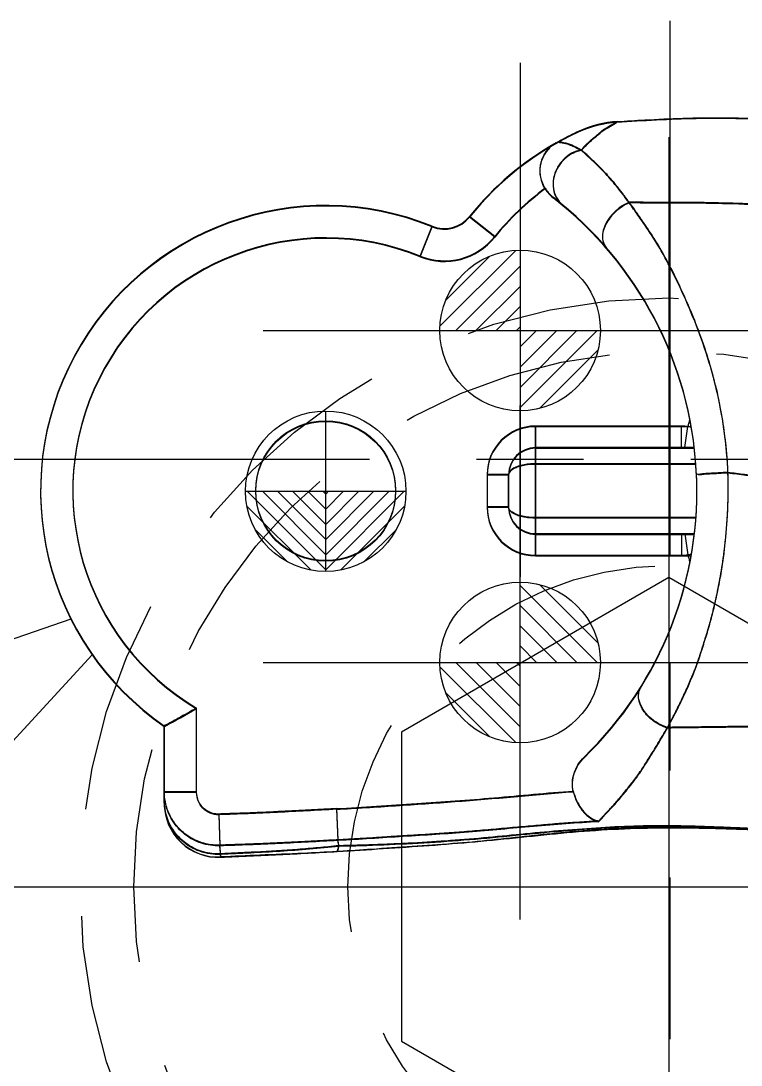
# Model space of a CAD drawing. Header units: millimetres. Extents: x 23075 to 24509, y -21593 to -20579.
# Drawn here: x 23833.09 to 23839.82, y -20799.55 to -20789.79 of the extents above; entities that cross this region are included whole.
import ezdxf

# ---------------------------------------------------------------- set-up
doc = ezdxf.new("R2010")
doc.units = ezdxf.units.MM
doc.header["$LTSCALE"] = 8
for name, pattern in [('CENTER', [2, 1.25, -0.25, 0.25, -0.25]), ('CENTER2', [1.125, 0.75, -0.125, 0.125, -0.125]), ('HIDDEN', [0.375, 0.25, -0.125])]:
    doc.linetypes.add(name, pattern=pattern)
for name, color, linetype in [('Cav-cor', 30, 'Continuous'), ('CL', 1, 'Continuous'), ('PIN', 5, 'Continuous'), ('PRODUCT', 1, 'Continuous'), ('SCREW', 52, 'HIDDEN')]:
    doc.layers.add(name, color=color, linetype=linetype)

# ---------------------------------------------------------------- blocks, each defined once
blk = doc.blocks.new('20100512.182342')
at = {"linetype": 'HIDDEN'}
blk.add_circle((0, 0), 5.5, dxfattribs=at)
at = {"layer": 'SCREW', "linetype": 'CENTER', "ltscale": 5}
for p, q in [((0, -7.0423), (0, 7.0423)), ((-7, 0), (7, 0))]:
    blk.add_line(p, q, dxfattribs=at)
at = {"layer": 'SCREW', "linetype": 'Continuous'}
blk.add_lwpolyline([(-1.4434, 2.5), (-2.8868, 0), (-1.4434, -2.5), (1.4434, -2.5), (2.8868, 0), (1.4434, 2.5)], close=True, dxfattribs=at)
at = {"layer": 'SCREW'}
for radius in [5, 3]:
    blk.add_circle((0, 0), radius, dxfattribs=at)

msp = doc.modelspace()

# ---------------------------------------------------------------- hatches: boundary and pattern name
at = {"layer": 'PIN', "linetype": 'CENTER2'}
h = msp.add_hatch(dxfattribs=at)
h.set_pattern_fill('ANSI31', color=211, scale=1.066667, angle=270, style=0)
h.set_pattern_definition([(225, (24020.52704, -21067.33043), (-0.094280904, 0.094280904), [])])
h.paths.add_polyline_path([(23837.7565, -20793.4351, 0.414214), (23838.5065, -20792.6851), (23837.7565, -20792.6851)])
h.paths.add_polyline_path([(23837.7565, -20791.9351, 0.414214), (23837.0065, -20792.6851), (23837.7565, -20792.6851)])
h = msp.add_hatch(dxfattribs=at)
h.set_pattern_fill('ANSI31', color=4, scale=0.8, angle=90, style=0)
h.set_pattern_definition([(135, (23973.0184, -20588.20259), (-0.07071068, -0.07071068), [])])
h.paths.add_polyline_path([(23835.9405, -20794.1866), (23835.1905, -20794.1866, 0.414214), (23835.9405, -20794.9366)])
h = msp.add_hatch(dxfattribs=at)
h.set_pattern_fill('ANSI31', color=4, scale=0.8, angle=90, style=0)
h.set_pattern_definition([(45, (23698.86258, -20588.20259), (0.07071068, -0.07071068), [])])
h.paths.add_polyline_path([(23835.9405, -20794.1866), (23836.6905, -20794.1866, -0.414214), (23835.9405, -20794.9366)])
h = msp.add_hatch(dxfattribs=at)
h.set_pattern_fill('ANSI31', color=211, scale=1.066667, angle=90, style=0)
h.set_pattern_definition([(135, (24020.52704, -20521.13976), (-0.094280904, -0.094280904), [])])
h.paths.add_polyline_path([(23837.7565, -20795.0351, -0.414214), (23838.5065, -20795.7851), (23837.7565, -20795.7851)])
h.paths.add_polyline_path([(23837.7565, -20796.5351, -0.414214), (23837.0065, -20795.7851), (23837.7565, -20795.7851)])

# ---------------------------------------------------------------- linework, layer by layer
at = {"layer": 'Cav-cor', "color": 241}
for p, q in [((23837.5191, -20791.8144), (23837.284, -20791.6256)), ((23836.8235, -20791.9961), (23836.9362, -20791.7165)), ((23837.9002, -20794.7896), (23837.9002, -20793.5836)), ((23839.3549, -20793.5836), (23837.9002, -20793.5836)), ((23837.9002, -20793.7846), (23839.3844, -20793.7846)), ((23839.3986, -20793.9353), (23837.9002, -20793.9353)), ((23837.448, -20794.0358), (23837.448, -20794.3373)), ((23837.649, -20794.0358), (23837.448, -20794.0358)), ((23837.649, -20794.0358), (23837.649, -20794.3373)), ((23837.649, -20794.3373), (23837.448, -20794.3373)), ((23839.3986, -20794.4378), (23837.9002, -20794.4378)), ((23837.9002, -20794.5886), (23839.3844, -20794.5886)), ((23837.9002, -20794.7896), (23839.3549, -20794.7896)), ((23833.5599, -20795.3805), (23831.0245, -20796.2517)), ((23833.7585, -20795.7137), (23831.9552, -20797.6749)), ((23834.7345, -20796.9984), (23834.7345, -20796.2172)), ((23834.433, -20796.3821), (23834.433, -20797.1022)), ((23834.7345, -20796.9984), (23834.433, -20796.9984)), ((23834.9421, -20797.2072), (23834.9521, -20797.4977)), ((23836.0398, -20797.1568), (23836.0552, -20797.4484)), ((23834.9604, -20797.6049), (23834.9586, -20797.5785))]:
    msp.add_line(p, q, dxfattribs=at)
msp.add_circle((23835.9405, -20794.1866), 0.6532, dxfattribs=at)
for centre, radius, start, end in [((23839.478, -20793.3876), 2.814, 114.7443, 141.23297), ((23839.478, -20793.3876), 2.5125, 126.30512, 141.23297), ((23835.9405, -20794.1866), 3.4672, 314.12801, 52.22206), ((23835.9405, -20794.1866), 2.6633, 68.04599, 235.52562), ((23837.0489, -20791.4368), 0.3015, 248.04599, 321.23297), ((23835.9405, -20794.1866), 2.3617, 68.04599, 239.29359), ((23837.0489, -20791.4368), 0.603, 248.04599, 321.23297), ((23837.9002, -20794.0358), 0.4522, 90, 180), ((23837.9002, -20794.0358), 0.2512, 90, 180), ((23837.9002, -20794.3373), 0.4522, 180, 270), ((23837.9002, -20794.3373), 0.2512, 180, 270), ((23829.6045, -20787.196), 10.3779, 297.72784, 299.62521), ((23834.9358, -20797.1027), 0.5028, 179.94089, 272.80124), ((23834.9314, -20796.998), 0.4985, 189.64932, 191.91958)]:
    msp.add_arc(centre, radius, start, end, dxfattribs=at)
for points, knots in [([(23840.1403, -20790.7261), (23840.0174, -20790.7151), (23839.7707, -20790.7032), (23839.2769, -20790.7047), (23838.9072, -20790.7261), (23838.6608, -20790.7412)], [0, 0, 0, 0, 0.249998, 0.500005, 1, 1, 1, 1]), ([(23838.3984, -20790.9308), (23838.4138, -20790.9162), (23838.4448, -20790.8897), (23838.4895, -20790.8536), (23838.5283, -20790.8194), (23838.5756, -20790.7879), (23838.6205, -20790.7641), (23838.6511, -20790.7463), (23838.6608, -20790.7412)], [0, 0, 0, 0, 0.196195, 0.376002, 0.530601, 0.672987, 0.898978, 1, 1, 1, 1]), ([(23837.9904, -20791.3629), (23837.97, -20791.329), (23837.943, -20791.2564), (23837.9419, -20791.1469), (23837.9735, -20791.0523), (23838.0121, -20791.0019), (23838.034, -20790.9814)], [0, 0, 0, 0, 0.287682, 0.54812, 0.781703, 1, 1, 1, 1]), ([(23838.1207, -20790.9304), (23838.1239, -20790.9301), (23838.1391, -20790.9294), (23838.1542, -20790.9313), (23838.1658, -20790.9337)], [0, 0, 0, 0, 0.216388, 1, 1, 1, 1]), ([(23838.1658, -20790.9337), (23838.1712, -20790.9348), (23838.1961, -20790.9409), (23838.2201, -20790.9502), (23838.2387, -20790.9582)], [0, 0, 0, 0, 0.212413, 1, 1, 1, 1]), ([(23838.3284, -20791.0029), (23838.3207, -20791.0044), (23838.2894, -20791.0117), (23838.2593, -20791.0241), (23838.238, -20791.0357)], [0, 0, 0, 0, 0.246198, 1, 1, 1, 1]), ([(23838.2387, -20790.9582), (23838.2455, -20790.9611), (23838.276, -20790.9749), (23838.3057, -20790.9904), (23838.3285, -20791.003)], [0, 0, 0, 0, 0.219979, 1, 1, 1, 1]), ([(23838.3285, -20791.003), (23838.3345, -20790.9966), (23838.3573, -20790.9721), (23838.3804, -20790.9478), (23838.3984, -20790.9308)], [0, 0, 0, 0, 0.261851, 1, 1, 1, 1]), ([(23838.776, -20791.4936), (23838.7558, -20791.4665), (23838.7161, -20791.4143), (23838.6578, -20791.3389), (23838.6003, -20791.2698), (23838.5254, -20791.1892), (23838.4361, -20791.0995), (23838.363, -20791.0339), (23838.3285, -20791.003)], [0, 0, 0, 0, 0.15209, 0.295539, 0.429965, 0.557224, 0.791366, 1, 1, 1, 1]), ([(23838.1594, -20791.0958), (23838.1141, -20791.1425), (23838.0654, -20791.2346), (23838.063, -20791.363), (23838.0828, -20791.4231), (23838.0974, -20791.4496)], [0, 0, 0, 0, 0.513372, 0.761663, 1, 1, 1, 1]), ([(23838.776, -20791.4936), (23838.7295, -20791.5124), (23838.644, -20791.5681), (23838.566, -20791.6659), (23838.5316, -20791.7527), (23838.5227, -20791.8144), (23838.5313, -20791.8709), (23838.5494, -20791.9028), (23838.5606, -20791.9157)], [0, 0, 0, 0, 0.280928, 0.558872, 0.685693, 0.800424, 0.903842, 1, 1, 1, 1]), ([(23840.4158, -20791.5353), (23840.2791, -20791.5287), (23840.006, -20791.5121), (23839.5959, -20791.4969), (23839.1858, -20791.4939), (23838.9126, -20791.4941), (23838.776, -20791.4936)], [0, 0, 0, 0, 0.250197, 0.500376, 0.750282, 1, 1, 1, 1]), ([(23839.6981, -20794.0166), (23839.6935, -20793.8932), (23839.6708, -20793.6478), (23839.6081, -20793.2856), (23839.5123, -20792.9355), (23839.3922, -20792.6009), (23839.2768, -20792.3354), (23839.1793, -20792.1336), (23839.1047, -20791.991), (23839.0257, -20791.8561), (23838.9421, -20791.7294), (23838.8589, -20791.609), (23838.8038, -20791.5309), (23838.776, -20791.4936)], [0, 0, 0, 0, 0.13594, 0.270839, 0.404199, 0.535001, 0.661818, 0.722765, 0.781724, 0.83891, 0.89476, 0.948756, 1, 1, 1, 1]), ([(23837.9002, -20793.9353), (23837.867, -20793.9354), (23837.8189, -20793.9389), (23837.7581, -20793.9523), (23837.7022, -20793.9705), (23837.6491, -20794.0028), (23837.649, -20794.0358)], [0, 0, 0, 0, 0.351478, 0.51015, 0.650726, 1, 1, 1, 1]), ([(23839.132, -20796.3977), (23839.1525, -20796.3608), (23839.1936, -20796.2857), (23839.2519, -20796.1693), (23839.3088, -20796.0483), (23839.3639, -20795.9225), (23839.4154, -20795.79), (23839.46, -20795.6493), (23839.5069, -20795.5037), (23839.5499, -20795.3524), (23839.5864, -20795.1959), (23839.6196, -20795.0354), (23839.6483, -20794.8711), (23839.6768, -20794.6466), (23839.7008, -20794.3614), (23839.7007, -20794.1317), (23839.6981, -20794.0166)], [0, 0, 0, 0, 0.051128, 0.103686, 0.157637, 0.213009, 0.270058, 0.329644, 0.391766, 0.455285, 0.520162, 0.586354, 0.653741, 0.722093, 0.8605, 1, 1, 1, 1]), ([(23839.6981, -20794.0166), (23839.6403, -20794.0191), (23839.561, -20794.0231), (23839.4679, -20794.0297), (23839.4325, -20794.0328), (23839.4187, -20794.0346)], [0, 0, 0, 0, 0.619474, 0.851297, 1, 1, 1, 1]), ([(23840.3705, -20794.0768), (23840.258, -20794.072), (23840.0331, -20794.0601), (23839.8095, -20794.0324), (23839.6981, -20794.0166)], [0, 0, 0, 0, 0.500078, 1, 1, 1, 1]), ([(23837.9002, -20794.4378), (23837.867, -20794.4378), (23837.8189, -20794.4343), (23837.7581, -20794.4209), (23837.7022, -20794.4028), (23837.6491, -20794.3704), (23837.649, -20794.3373)], [0, 0, 0, 0, 0.35146, 0.510132, 0.650673, 1, 1, 1, 1]), ([(23839.132, -20796.3977), (23839.086, -20796.3836), (23838.9999, -20796.3395), (23838.9165, -20796.2551), (23838.8757, -20796.177), (23838.8612, -20796.1196), (23838.8631, -20796.0647), (23838.876, -20796.0318), (23838.8849, -20796.0175)], [0, 0, 0, 0, 0.282626, 0.557004, 0.682283, 0.796716, 0.901406, 1, 1, 1, 1]), ([(23838.4894, -20797.2728), (23838.5097, -20797.2521), (23838.5537, -20797.2038), (23838.6271, -20797.1277), (23838.7063, -20797.0349), (23838.7905, -20796.9317), (23838.8769, -20796.8168), (23838.9586, -20796.6868), (23839.0464, -20796.5476), (23839.103, -20796.4489), (23839.132, -20796.3977)], [0, 0, 0, 0, 0.079788, 0.179728, 0.291291, 0.415353, 0.546764, 0.686676, 0.837983, 1, 1, 1, 1]), ([(23840.3, -20796.3848), (23840.2027, -20796.3864), (23840.0081, -20796.3876), (23839.6187, -20796.3915), (23839.3267, -20796.396), (23839.132, -20796.3977)], [0, 0, 0, 0, 0.249904, 0.499868, 1, 1, 1, 1]), ([(23838.2536, -20796.9923), (23838.2404, -20796.9366), (23838.2481, -20796.8154), (23838.3134, -20796.7153), (23838.3546, -20796.6754)], [0, 0, 0, 0, 0.499247, 1, 1, 1, 1]), ([(23834.9421, -20797.2072), (23834.915, -20797.2081), (23834.8595, -20797.1982), (23834.7902, -20797.1509), (23834.7449, -20797.0806), (23834.7345, -20797.0256), (23834.7345, -20796.9984)], [0, 0, 0, 0, 0.249879, 0.499814, 0.749852, 1, 1, 1, 1]), ([(23836.0398, -20797.1568), (23836.2245, -20797.147), (23836.5938, -20797.1239), (23837.0552, -20797.0921), (23837.4241, -20797.0636), (23837.7927, -20797.0307), (23838.069, -20797.005), (23838.2536, -20796.9923)], [0, 0, 0, 0, 0.249998, 0.500002, 0.625001, 0.750005, 1, 1, 1, 1]), ([(23838.2536, -20796.9923), (23838.2624, -20797.0295), (23838.288, -20797.0985), (23838.3578, -20797.2048), (23838.4361, -20797.2612), (23838.4894, -20797.2727)], [0, 0, 0, 0, 0.300586, 0.571065, 1, 1, 1, 1]), ([(23834.9586, -20797.5785), (23834.893, -20797.5814), (23834.7595, -20797.5615), (23834.5871, -20797.458), (23834.4676, -20797.297), (23834.436, -20797.1666), (23834.4334, -20797.1017)], [0, 0, 0, 0, 0.251331, 0.501874, 0.751292, 1, 1, 1, 1]), ([(23834.9521, -20797.4977), (23834.8938, -20797.4996), (23834.7756, -20797.4829), (23834.6186, -20797.399), (23834.4999, -20797.2673), (23834.4556, -20797.1574), (23834.4437, -20797.1009)], [0, 0, 0, 0, 0.251246, 0.501851, 0.751455, 1, 1, 1, 1]), ([(23836.0398, -20797.1568), (23835.9483, -20797.1617), (23835.7654, -20797.1712), (23835.4911, -20797.1856), (23835.2167, -20797.1984), (23835.0336, -20797.204), (23834.9421, -20797.2072)], [0, 0, 0, 0, 0.25, 0.500001, 0.75, 1, 1, 1, 1]), ([(23836.0489, -20797.5507), (23836.1921, -20797.5423), (23836.4785, -20797.5238), (23836.908, -20797.4951), (23837.3371, -20797.4606), (23837.7654, -20797.4176), (23838.1935, -20797.3725), (23838.6228, -20797.3404), (23839.0532, -20797.3265), (23839.3402, -20797.3294), (23839.4836, -20797.3326)], [0, 0, 0, 0, 0.124999, 0.249999, 0.374997, 0.499997, 0.624996, 0.749999, 0.875002, 1, 1, 1, 1]), ([(23838.4894, -20797.2728), (23838.3879, -20797.2786), (23838.1849, -20797.291), (23837.7795, -20797.3249), (23837.3746, -20797.3638), (23836.9688, -20797.3931), (23836.5627, -20797.417), (23836.2583, -20797.4374), (23836.0552, -20797.4484)], [0, 0, 0, 0, 0.124997, 0.249998, 0.499996, 0.624998, 0.75, 1, 1, 1, 1]), ([(23839.4842, -20797.3245), (23839.3409, -20797.3193), (23839.0542, -20797.3124), (23838.6241, -20797.3263), (23838.1951, -20797.3567), (23837.8381, -20797.3891), (23837.5529, -20797.4182), (23837.2674, -20797.4445), (23836.9109, -20797.4711), (23836.4854, -20797.4918), (23836.2029, -20797.5013), (23836.0628, -20797.5029)], [0, 0, 0, 0, 0.125452, 0.2509, 0.376346, 0.5018, 0.56453, 0.62724, 0.752657, 0.877365, 1, 1, 1, 1]), ([(23836.0552, -20797.4484), (23835.9633, -20797.4532), (23835.7795, -20797.4626), (23835.5038, -20797.4768), (23835.228, -20797.4893), (23835.0441, -20797.4947), (23834.9521, -20797.4977)], [0, 0, 0, 0, 0.250002, 0.500002, 0.750001, 1, 1, 1, 1]), ([(23834.9586, -20797.5785), (23834.9579, -20797.5668), (23834.9547, -20797.54), (23834.9528, -20797.513), (23834.9521, -20797.4977)], [0, 0, 0, 0, 0.431113, 1, 1, 1, 1]), ([(23836.0628, -20797.5029), (23835.881, -20797.5228), (23835.5131, -20797.5528), (23835.1445, -20797.5697), (23834.9586, -20797.5785)], [0, 0, 0, 0, 0.495487, 1, 1, 1, 1]), ([(23836.0489, -20797.5507), (23836.0522, -20797.5449), (23836.0584, -20797.5294), (23836.0625, -20797.5129), (23836.0628, -20797.5029)], [0, 0, 0, 0, 0.400126, 1, 1, 1, 1]), ([(23836.0628, -20797.5029), (23836.0629, -20797.4944), (23836.0599, -20797.4762), (23836.0566, -20797.4582), (23836.0552, -20797.4484)], [0, 0, 0, 0, 0.460759, 1, 1, 1, 1]), ([(23834.9604, -20797.6049), (23835.1418, -20797.5958), (23835.5048, -20797.5802), (23835.8676, -20797.5613), (23836.0489, -20797.5507)], [0, 0, 0, 0, 0.500001, 1, 1, 1, 1])]:
    msp.add_open_spline(points, degree=3, knots=knots, dxfattribs=at)
for points in [[(23838.6608, -20790.7412), (23838.5371, -20790.7488), (23838.4128, -20790.7801), (23838.3002, -20790.832)], [(23838.238, -20791.0357), (23838.2091, -20791.0516), (23838.1824, -20791.0721), (23838.1594, -20791.0958)], [(23837.9904, -20791.3629), (23838.0096, -20791.3947), (23838.0352, -20791.4234), (23838.0645, -20791.4461)], [(23839.4836, -20797.3326), (23839.7457, -20797.3386), (23840.0076, -20797.3483), (23840.2695, -20797.3595)]]:
    msp.add_open_spline(points, degree=3, dxfattribs=at)
at = {"layer": 'CL', "color": 6, "linetype": 'CENTER', "ltscale": 0.5}
for p, q in [((23839.1565, -20789.7929), (23839.1565, -20799.305)), ((23831.3499, -20793.8851), (23846.9631, -20793.8851))]:
    msp.add_line(p, q, dxfattribs=at)
at = {"layer": 'PIN', "color": 211, "linetype": 'CENTER2'}
for p, q in [((23837.7565, -20790.1851), (23837.7565, -20794.9851)), ((23835.3565, -20792.6851), (23840.1565, -20792.6851)), ((23837.7565, -20798.1851), (23837.7565, -20793.3851)), ((23835.3565, -20795.7851), (23840.1565, -20795.7851))]:
    msp.add_line(p, q, dxfattribs=at)
at = {"layer": 'PIN', "color": 4, "linetype": 'CENTER2'}
for p, q in [((23835.9405, -20794.9366), (23835.9405, -20793.4366)), ((23835.9405, -20794.9366), (23835.9405, -20793.4366)), ((23835.1905, -20794.1866), (23836.6905, -20794.1866))]:
    msp.add_line(p, q, dxfattribs=at)
at = {"layer": 'PIN', "color": 211}
for centre in [(23837.7565, -20792.6851), (23837.7565, -20795.7851)]:
    msp.add_circle(centre, 0.75, dxfattribs=at)
at = {"layer": 'PIN', "color": 4}
msp.add_circle((23835.9405, -20794.1866), 0.75, dxfattribs=at)
at = {"layer": 'PRODUCT'}
for p, q in [((23838.2964, -20790.8274), (23838.2931, -20790.8289)), ((23838.092, -20790.9324), (23838.1298, -20790.9114)), ((23838.1297, -20790.9114), (23838.13, -20790.9112)), ((23837.5191, -20791.8081), (23837.284, -20791.6193)), ((23836.8235, -20791.9898), (23836.9362, -20791.7102)), ((23837.9002, -20793.5773), (23837.9002, -20794.7833)), ((23839.2644, -20793.5773), (23837.9002, -20793.5773)), ((23839.2644, -20793.7783), (23839.2644, -20793.5773)), ((23839.2945, -20793.7783), (23839.3238, -20793.5817)), ((23839.3844, -20793.7783), (23837.9002, -20793.7783)), ((23839.3986, -20793.929), (23837.9002, -20793.929)), ((23837.448, -20794.0295), (23837.448, -20794.331)), ((23837.649, -20794.0295), (23837.448, -20794.0295)), ((23837.649, -20794.331), (23837.649, -20794.0295)), ((23837.649, -20794.331), (23837.448, -20794.331)), ((23839.3986, -20794.4315), (23837.9002, -20794.4315)), ((23839.3844, -20794.5823), (23837.9002, -20794.5823)), ((23839.2644, -20794.5823), (23839.2644, -20794.7833)), ((23839.2945, -20794.5823), (23839.3238, -20794.7789)), ((23837.9002, -20794.7833), (23839.2644, -20794.7833)), ((23834.7345, -20796.992), (23834.7345, -20796.2109)), ((23834.433, -20797.1001), (23834.433, -20796.3758)), ((23834.7345, -20796.992), (23834.433, -20796.992)), ((23836.0398, -20797.1505), (23836.0552, -20797.442)), ((23834.9421, -20797.2008), (23834.9521, -20797.4913)), ((23836.0413, -20797.5517), (23836.0414, -20797.5517))]:
    msp.add_line(p, q, dxfattribs=at)
msp.add_circle((23835.9405, -20794.1803), 0.6532, dxfattribs=at)
for centre, radius, start, end in [((23838.7253, -20791.7364), 1.005, 93.46731, 114.543), ((23839.478, -20793.3813), 2.814, 114.59178, 118.62313), ((23839.478, -20793.3813), 2.814, 119.48943, 141.23297), ((23838.2405, -20791.1947), 0.3015, 119.51316, 133.23151), ((23839.478, -20793.3813), 2.5125, 126.30512, 141.23297), ((23835.9405, -20794.1803), 3.4672, 314.13364, 52.22197), ((23835.9405, -20794.1803), 2.6633, 68.04599, 235.52562), ((23837.0489, -20791.4305), 0.3015, 248.04599, 321.23297), ((23835.9405, -20794.1803), 2.3617, 68.04599, 239.29359), ((23837.0489, -20791.4305), 0.603, 248.04599, 321.23297), ((23841.9705, -20794.1803), 2.7135, 165.77845, 167.25593), ((23837.9002, -20794.0295), 0.4522, 90, 180), ((23839.2644, -20793.9793), 0.402, 81.50401, 90), ((23837.9002, -20794.0295), 0.2512, 90, 180), ((23837.9002, -20794.331), 0.4522, 180, 270), ((23837.9002, -20794.331), 0.2512, 180, 270), ((23839.2644, -20794.3813), 0.402, 270, 278.49607), ((23841.9705, -20794.1803), 2.7135, 192.74407, 194.19929), ((23834.9355, -20797.1001), 0.5025, 180, 272.81003)]:
    msp.add_arc(centre, radius, start, end, dxfattribs=at)
for points, start_tangent, end_tangent in [([(23838.6645, -20790.7332), (23838.9204, -20790.7181), (23839.2757, -20790.7018), (23839.6499, -20790.6972), (23840.0411, -20790.7102), (23840.1388, -20790.7181)], (0.998179, 0.060316), (0.99587, -0.090796)), ([(23838.3285, -20790.9967), (23838.3654, -20790.9574), (23838.4039, -20790.9193), (23838.4424, -20790.8858), (23838.4775, -20790.8568), (23838.5062, -20790.8326), (23838.5303, -20790.8129), (23838.5524, -20790.7972), (23838.5728, -20790.7844), (23838.5921, -20790.7732), (23838.6102, -20790.7631), (23838.6261, -20790.7542), (23838.639, -20790.747), (23838.6488, -20790.7415), (23838.6562, -20790.7374), (23838.6615, -20790.7346), (23838.6643, -20790.7333), (23838.6644, -20790.7333)], (0.683475, 0.729974), (0.570599, -0.821229)), ([(23838.1273, -20790.9128), (23838.1597, -20790.8953)], (0.878334, 0.478048), (0.879527, 0.475848)), ([(23838.1929, -20790.8778), (23838.197, -20790.8758)], (0.893591, 0.448883), (0.895133, 0.445799)), ([(23838.197, -20790.8758), (23838.2285, -20790.8604)], (0.895133, 0.445799), (0.900181, 0.435516)), ([(23838.2285, -20790.8604), (23838.2388, -20790.8554)], (0.900181, 0.435516), (0.900821, 0.434191)), ([(23838.2557, -20790.8467), (23838.2865, -20790.832), (23838.2931, -20790.8289)], (-0.913262, -0.407373), (0.9064, 0.42242)), ([(23838.2931, -20790.8289), (23838.2949, -20790.8281)], (0.9064, 0.42242), (0.906837, 0.42148)), ([(23838.2949, -20790.8281), (23838.2964, -20790.8274)], (0.906837, 0.42148), (0.907255, 0.420581)), ([(23837.9904, -20791.3565), (23837.9618, -20791.2953), (23837.9476, -20791.2377), (23837.944, -20791.1879), (23837.9469, -20791.1461), (23837.954, -20791.1106), (23837.9636, -20791.0805), (23837.9748, -20791.0549), (23837.9868, -20791.0332), (23837.9993, -20791.0144), (23838.0122, -20790.998), (23838.0249, -20790.9839), (23838.034, -20790.9751)], (-0.516702, 0.856165), (0.728586, 0.684955)), ([(23838.3284, -20790.9966), (23838.238, -20791.0294), (23838.1594, -20791.0895), (23838.1012, -20791.1703), (23838.0697, -20791.2629), (23838.0684, -20791.3574), (23838.0974, -20791.4433), (23838.1536, -20791.5112)], (-0.982406, -0.186757), (0.769817, -0.638265)), ([(23838.0928, -20790.9319), (23838.115, -20790.9248), (23838.1658, -20790.9274)], (0.882607, 0.470111), (0.978532, -0.206093)), ([(23838.1079, -20790.9234), (23838.1273, -20790.9128)], (0.875068, 0.484), (0.878334, 0.478048)), ([(23838.1658, -20790.9274), (23838.2387, -20790.9519), (23838.3285, -20790.9967)], (0.978532, -0.206093), (0.876296, -0.481774)), ([(23838.776, -20791.4873), (23838.7584, -20791.4638), (23838.739, -20791.4382), (23838.7177, -20791.4103), (23838.6944, -20791.3801), (23838.6689, -20791.3474), (23838.6412, -20791.3128), (23838.6109, -20791.2768), (23838.5774, -20791.2391), (23838.5399, -20791.199), (23838.4992, -20791.1572), (23838.4586, -20791.1168), (23838.4207, -20791.0804), (23838.3864, -20791.0486), (23838.3557, -20791.021), (23838.3285, -20790.9967)], (-0.598323, 0.801255), (-0.745495, 0.666512)), ([(23837.9904, -20791.3565), (23838.0116, -20791.3872), (23838.0365, -20791.4151), (23838.0645, -20791.4398)], (0.516702, -0.856165), (0.790391, -0.612603)), ([(23838.776, -20791.4873), (23838.689, -20791.5358), (23838.6134, -20791.6046), (23838.5579, -20791.6858), (23838.529, -20791.77), (23838.5299, -20791.8475), (23838.5606, -20791.9094)], (-0.926589, -0.376077), (0.654943, -0.755678)), ([(23839.6981, -20794.0103), (23839.6834, -20793.7955), (23839.6541, -20793.5579), (23839.6067, -20793.3), (23839.5349, -20793.0195), (23839.4446, -20792.7432), (23839.3505, -20792.5025), (23839.2588, -20792.2941), (23839.1722, -20792.1152), (23839.0921, -20791.9647), (23839.0178, -20791.8396), (23838.9483, -20791.7333), (23838.8847, -20791.6403), (23838.8275, -20791.5584), (23838.776, -20791.4873)], (-0.037325, 0.999303), (-0.59795, 0.801533)), ([(23840.4158, -20791.529), (23840.2366, -20791.5196), (23840.0575, -20791.51), (23839.8783, -20791.5016), (23839.6991, -20791.4952), (23839.3407, -20791.489), (23838.9825, -20791.4877), (23838.776, -20791.4873)], (-0.99881, 0.048763), (-0.999992, 0.004048)), ([(23839.356, -20793.5895), (23839.3238, -20793.5817)], (-0.91983, 0.392318), (-0.997464, 0.071167)), ([(23837.9002, -20793.929), (23837.8385, -20793.9321), (23837.7792, -20793.9414), (23837.7267, -20793.9569), (23837.6852, -20793.9776), (23837.6583, -20794.0024), (23837.649, -20794.0295)], (-1, -0.000777), (-0.003378, -0.999994)), ([(23839.132, -20796.3913), (23839.1565, -20796.347), (23839.1834, -20796.2971), (23839.2119, -20796.2423), (23839.2414, -20796.1832), (23839.2715, -20796.1207), (23839.3015, -20796.0566), (23839.3299, -20795.9931), (23839.3559, -20795.9327), (23839.3788, -20795.8769), (23839.3986, -20795.8255), (23839.4158, -20795.778), (23839.4311, -20795.733), (23839.4458, -20795.6876), (23839.461, -20795.6403), (23839.4769, -20795.5903), (23839.4937, -20795.537), (23839.5111, -20795.4803), (23839.5288, -20795.4193), (23839.5467, -20795.3534), (23839.5644, -20795.2826), (23839.582, -20795.2063), (23839.6001, -20795.1224), (23839.6186, -20795.0298), (23839.637, -20794.9277), (23839.6541, -20794.8152), (23839.6697, -20794.6894), (23839.6838, -20794.5462), (23839.6946, -20794.3859), (23839.6995, -20794.2093), (23839.6981, -20794.0103)], (0.486539, 0.873659), (-0.022159, 0.999754)), ([(23839.6981, -20794.0103), (23839.6068, -20794.0147), (23839.5249, -20794.0194), (23839.4602, -20794.0241), (23839.4187, -20794.0283), (23839.4045, -20794.0315)], (-0.999049, -0.043604), (0.042648, -0.99909)), ([(23840.3705, -20794.0705), (23840.1899, -20794.0614), (23840.0096, -20794.0477), (23839.8536, -20794.0309), (23839.6981, -20794.0103)], (-0.999099, 0.042434), (-0.990057, 0.14067)), ([(23837.9002, -20794.4315), (23837.8383, -20794.4284), (23837.7789, -20794.419), (23837.7265, -20794.4036), (23837.6851, -20794.383), (23837.6583, -20794.3582), (23837.649, -20794.331)], (-1, -0.000066), (-0.003436, 0.999994)), ([(23839.3238, -20794.7789), (23839.3569, -20794.7706)], (0.997169, 0.075196), (0.915786, 0.401667)), ([(23839.132, -20796.3913), (23839.044, -20796.3528), (23838.9661, -20796.2954), (23838.9064, -20796.225), (23838.871, -20796.149), (23838.8635, -20796.0752), (23838.8849, -20796.0112)], (-0.956265, 0.292503), (0.528062, 0.849206)), ([(23834.7345, -20796.2109), (23834.6482, -20796.2594), (23834.5664, -20796.3044), (23834.4975, -20796.3416), (23834.4503, -20796.3667), (23834.433, -20796.3758)], (-0.869091, -0.494652), (-0.884883, -0.465812)), ([(23838.4894, -20797.2665), (23838.5083, -20797.2468), (23838.5275, -20797.2263), (23838.5487, -20797.2036), (23838.5733, -20797.1774), (23838.6017, -20797.1474), (23838.6336, -20797.1123), (23838.6699, -20797.0709), (23838.7101, -20797.0233), (23838.7516, -20796.9725), (23838.7914, -20796.9228), (23838.828, -20796.875), (23838.8619, -20796.8284), (23838.8942, -20796.7811), (23838.927, -20796.7304), (23838.9622, -20796.6748), (23839.0011, -20796.6131), (23839.0436, -20796.5436), (23839.0882, -20796.4676), (23839.132, -20796.3913)], (0.700952, 0.713208), (0.492003, 0.870593)), ([(23840.3, -20796.3785), (23840.1211, -20796.3806), (23839.9422, -20796.382), (23839.7632, -20796.3838), (23839.5842, -20796.3861), (23839.4052, -20796.3885), (23839.2261, -20796.3905), (23839.132, -20796.3913)], (-0.999858, -0.016857), (-0.999969, -0.007823)), ([(23838.2536, -20796.986), (23838.2458, -20796.9063), (23838.2599, -20796.8228), (23838.2965, -20796.7415), (23838.3546, -20796.6691)], (-0.230027, 0.973184), (0.71772, 0.696331)), ([(23834.9521, -20797.4914), (23834.8192, -20797.4781), (23834.6945, -20797.4304), (23834.5865, -20797.3514), (23834.5033, -20797.2468), (23834.4509, -20797.1241), (23834.433, -20796.992)], (-0.999459, -0.032897), (0.00005, 1)), ([(23834.9421, -20797.2008), (23834.8892, -20797.1953), (23834.8392, -20797.1755), (23834.7959, -20797.1425), (23834.7626, -20797.0987), (23834.7416, -20797.0473), (23834.7345, -20796.992)], (-0.999413, -0.034262), (0.000168, 1)), ([(23836.0398, -20797.1505), (23836.7903, -20797.1037), (23837.5106, -20797.0494), (23838.2536, -20796.986)], (0.99859, 0.053076), (0.997651, 0.0685)), ([(23838.2536, -20796.986), (23838.2841, -20797.0746), (23838.3271, -20797.1488), (23838.378, -20797.2062), (23838.4331, -20797.2454), (23838.4894, -20797.2664)], (0.230027, -0.973184), (0.977471, -0.211072)), ([(23834.9586, -20797.5721), (23834.7979, -20797.5537), (23834.6514, -20797.4857), (23834.5345, -20797.3753), (23834.459, -20797.2338), (23834.433, -20797.076)], (-0.998969, -0.045407), (0.000002, 1)), ([(23836.0398, -20797.1505), (23835.9046, -20797.1577), (23835.7521, -20797.1656), (23835.585, -20797.1742), (23835.4073, -20797.1831), (23835.2348, -20797.1907), (23835.0811, -20797.1962), (23834.9421, -20797.2008)], (-0.998599, -0.052922), (-0.999412, -0.034292)), ([(23838.4894, -20797.2665), (23838.311, -20797.2772), (23838.1439, -20797.2888), (23837.9746, -20797.3024), (23837.7854, -20797.319), (23837.5831, -20797.3373), (23837.3812, -20797.355), (23837.1861, -20797.3709), (23836.9995, -20797.3841), (23836.8243, -20797.3951), (23836.662, -20797.4051), (23836.5137, -20797.4145), (23836.3807, -20797.4229), (23836.2617, -20797.4302), (23836.1542, -20797.4365), (23836.0552, -20797.442)], (-0.998381, -0.056886), (-0.998549, -0.053859)), ([(23840.2704, -20797.3468), (23840.0949, -20797.3413), (23839.9191, -20797.3354), (23839.7433, -20797.3285), (23839.5673, -20797.3213), (23839.2151, -20797.311), (23838.8627, -20797.3131), (23838.5107, -20797.3292), (23838.1593, -20797.3547), (23837.8083, -20797.3862), (23837.4576, -20797.4206), (23837.1065, -20797.4496), (23836.7552, -20797.472), (23836.5803, -20797.4805), (23836.4065, -20797.4874), (23836.2341, -20797.4931), (23836.0628, -20797.4966)], (-0.999486, 0.032057), (-0.999934, -0.011514)), ([(23840.2697, -20797.3543), (23839.9747, -20797.3425), (23839.6611, -20797.3315), (23839.3748, -20797.3246), (23839.1003, -20797.3239), (23838.8113, -20797.3307), (23838.5041, -20797.3471), (23838.1777, -20797.3723), (23837.8424, -20797.4069), (23837.4917, -20797.4446), (23837.1279, -20797.4776), (23836.7475, -20797.5042), (23836.368, -20797.5308), (23836.0662, -20797.5502)], (-0.999156, 0.041077), (-0.99817, -0.060465)), ([(23836.0552, -20797.442), (23835.9199, -20797.4491), (23835.7672, -20797.4569), (23835.6, -20797.4654), (23835.4212, -20797.4741), (23835.2461, -20797.4815), (23835.0909, -20797.4869), (23834.9521, -20797.4914)], (-0.998598, -0.052935), (-0.999479, -0.032281)), ([(23836.0628, -20797.4966), (23836.0613, -20797.4789), (23836.058, -20797.4597), (23836.0566, -20797.4511), (23836.0552, -20797.442)], (0.008333, 0.999965), (-0.143194, 0.989695)), ([(23834.9586, -20797.5721), (23834.9576, -20797.5596), (23834.9563, -20797.5463), (23834.9549, -20797.5325), (23834.9538, -20797.5186), (23834.9528, -20797.5048), (23834.9521, -20797.4914)], (-0.056444, 0.998406), (-0.048329, 0.998831)), ([(23836.0628, -20797.4966), (23835.8719, -20797.5157), (23835.6784, -20797.5318), (23835.2855, -20797.5563), (23835.122, -20797.5644), (23834.9586, -20797.5721)], (-0.994048, -0.108947), (-0.998889, -0.047132)), ([(23836.0414, -20797.5517), (23836.0418, -20797.5516), (23836.046, -20797.5487), (23836.0503, -20797.5418), (23836.055, -20797.5307), (23836.0601, -20797.5156), (23836.0619, -20797.5066), (23836.0628, -20797.4966)], (0.997698, 0.06781), (0.020035, 0.999799)), ([(23834.9596, -20797.6012), (23834.9603, -20797.5966), (23834.9596, -20797.5866), (23834.9586, -20797.5721)], (0.835199, 0.549947), (-0.058566, 0.998284)), ([(23836.0414, -20797.5517), (23835.731, -20797.568), (23835.3248, -20797.5856), (23834.9601, -20797.602)], (-0.998183, -0.060249), (-0.998801, -0.048957)), ([(23836.0662, -20797.5502), (23836.0413, -20797.5517)], (-0.99817, -0.060465), (-0.9982, -0.05997))]:
    msp.add_spline(points, degree=3, dxfattribs=dict(at, start_tangent=start_tangent, end_tangent=end_tangent))

# ---------------------------------------------------------------- block references
at = {"linetype": 'Continuous', "rotation": -90.00000000000001}
msp.add_blockref('20100512.182342', (23839.147, -20797.8798), dxfattribs=at)

doc.saveas('drawing.dxf')
